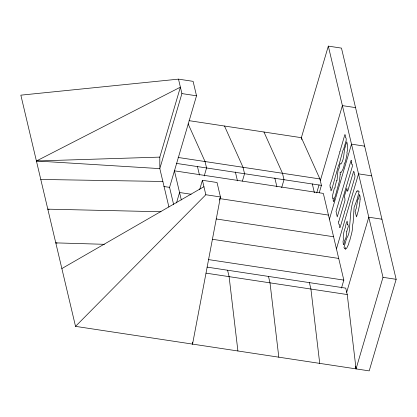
<?xml version="1.0" encoding="UTF-8"?>
<svg xmlns="http://www.w3.org/2000/svg" width="417" height="417" viewBox="0 0 417 417"><rect width="100%" height="100%" fill="white"/><g stroke="black" fill="none" stroke-linecap="round" stroke-linejoin="round"><path stroke-width="0.63" d="M192.435 342.81L192.555 344.103L192.706 342.175M192.555 344.103L220.442 196.954L217.028 182.505L202.417 180.29L199.675 189.589M301.819 139.58L301.371 137.683L328.32 46.12L341.471 48.111L396.15 279.317L369.201 370.88L75.529 326.365L20.85 95.159L178.492 79.136L181.911 93.585L159.826 168.619L159.805 157.11L180.389 87.163L36.42 160.988L159.826 168.619L168.901 206.988M173.67 204.705L169.573 187.369L196.522 95.801L193.102 81.351L178.492 79.136M176.5 202.917L179.565 192.508L191.116 194.259M204.226 175.922L206.566 167.962L205.049 161.541L188.103 123.813M219.53 200.056L220.442 196.954L205.831 194.739L75.529 326.365M242.392 181.072L244.555 173.722L243.038 167.3L224.502 126.033M281.663 187.66L284.003 179.701L282.486 173.279L263.951 132.012M316.706 192.899L319.047 184.94M320.308 180.655L342.393 105.621L355.545 107.612M319.266 192.722L321.429 185.372L319.907 178.95L301.371 137.683L189.089 120.664M329.425 219.186L351.505 144.157L364.656 146.148M336.446 248.892L358.531 173.858L371.683 175.854M341.487 288.064L343.832 280.104L323.326 193.405L174.436 170.834L181.322 199.941M346.699 292.239L368.784 217.21L381.936 219.201M355.451 366.355L356.05 368.889L382.999 277.321L328.32 46.12M61.862 268.564L203.934 186.712M36.42 160.988L159.805 157.11M40.783 179.456L162.865 181.463M160.972 211.758L47.809 209.157L49.091 209.37M104.38 244.31L55.784 242.876L57.061 243.095M181.911 93.585L196.522 95.801M178.085 157.454L319.907 178.95M176.391 163.391L321.429 185.372M163.855 186.498L169.573 187.369M219.994 198.638L328.45 215.078M216.136 218.951L333.579 236.752M212.279 239.264L338.703 258.431M382.999 277.321L396.15 279.317M208.417 259.577L343.832 280.104M207.087 267.115L345.729 288.131L347.246 294.553L356.05 368.889M206.045 273.151L347.246 294.553M312.302 183.892L314.397 192.753M309.398 282.627L310.915 289.049L319.719 363.379M274.819 177.976L276.904 186.79M268.491 276.424L270.007 282.846L278.811 357.181M235.37 171.997L237.455 180.811M227.578 270.221L229.1 276.643L237.904 350.978M202.417 180.29L205.831 194.739M197.382 166.237L199.467 175.051M338.698 221.865L338.687 223.465L339.052 224.586L339.454 224.581L339.662 227.588L340.063 227.64L344.379 212.978L344.515 211.435L345.052 210.773L354.94 176.996L354.888 175.453L354.669 174.702L354.226 174.629L354.268 172.674L353.668 171.158L347.648 191.283L347.142 190.611L346.902 188.255L344.922 194.426L344.218 197.152L344.864 198.257L344.989 200.405L338.698 221.865M359.068 191.825L356.962 199.884L354.106 207.353L353.126 222.756L352.594 225.232C352.897 230.518 350.885 235.746 349.696 240.854L349.238 241.344L348.617 244.273L346.762 248.063L345.359 249.392L345.505 247.573L344.708 248.756L343.978 247.469L346.584 238.446C348.383 235.824 349.399 232.17 349.404 229.032L350.259 218.617C350.791 209.162 352.521 199.623 356.853 191.09L357.098 191.492L357.885 190.496L359.068 191.825M339.907 151.71L331.927 179.399L329.951 185.049L330.17 187.442L330.717 187.155L330.983 190.882L331.677 189.751L338.484 165.565L339.146 164.298L343.055 150.026L343.452 149.75L346.199 140.341L346.183 138.653L345.901 137.792L345.458 137.719L345.26 134.92L344.854 134.66L339.907 151.71M340.215 174.28L339.448 181.046L335.132 196.699L334.616 197.288L334.543 198.94L333.668 201.823L333.152 200.212L333.219 198.065L332.865 198.513L332.422 196.975L332.584 195.364L334.184 188.932L334.627 187.89L335.028 187.952L335.294 185.32L336.79 180.243L337.035 180.472L337.879 171.491L338.755 168.515L339.282 168.134L339.271 166.774L340.126 163.871L340.465 163.532L341.038 163.959C344.327 158.96 343.671 152.825 345.015 147.243L345.542 146.862L345.657 145.069L346.798 141.827C347.596 145.111 348.304 149.051 346.939 152.283L347.126 153.555L346.219 158.189L345.088 162.541L344.296 163.417C344.291 166.717 342.795 169.928 341.002 172.628L340.116 171.992L340.215 174.28M346.798 231.2L346.23 236.773L345.219 239.707L344.687 240.025L343.942 244.378L343.373 244.737L343.024 241.464L343.405 239.832C342.79 235.631 343.952 230.966 345.479 227.088L345.959 224.221L347.1 221.078L347.502 222.772L347.356 224.758L347.788 224.518L348.086 225.081L348.32 226.587L346.798 231.2M360.121 199.065L359.819 202.5L359.391 203.46L359.543 204.757L358.411 210.413L356.509 216.892L355.138 211.544L356.269 208.192L357.65 200.353L358.057 199.138L358.469 199.071L359.511 194.473L360.074 196.532L360.121 199.065M351.703 162.76L351.62 164.241L352.068 164.058L352.36 164.611L352.344 166.487L337.244 216.876L336.029 211.414L342.816 188.448C345.563 179.206 348.304 169.782 351.031 160.451L351.296 160.284L351.703 162.76"/></g></svg>
